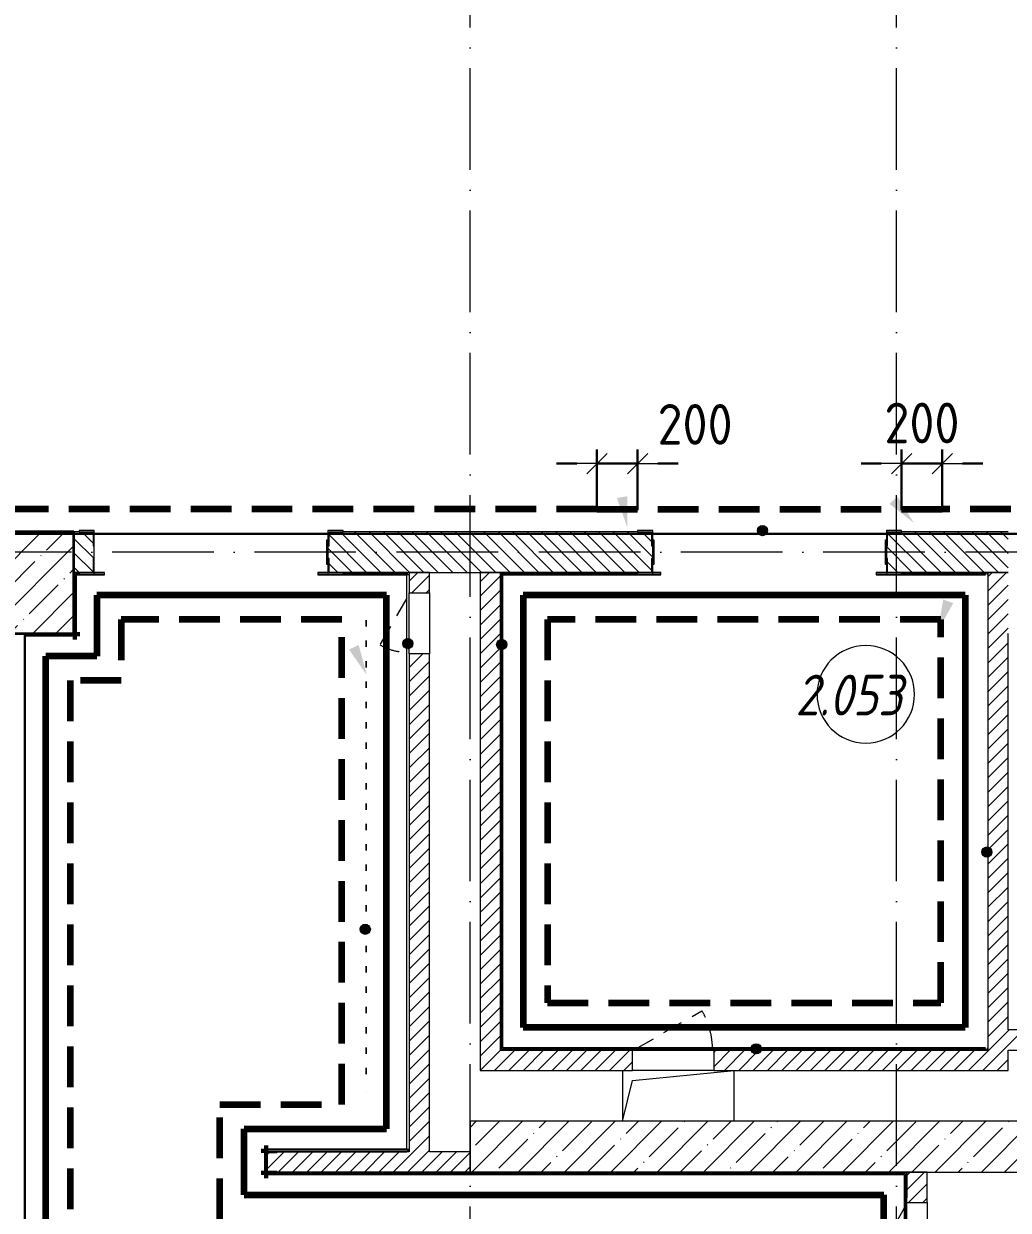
# Model space of a CAD drawing. Header units: millimetres. Extents: x -17017 to 628417, y -109036 to 199237.
# Drawn here: x -2168 to 2680, y -101653 to -95815 of the extents above; entities that cross this region are included whole.
import ezdxf

# ---------------------------------------------------------------- set-up
doc = ezdxf.new("R2010")
doc.units = ezdxf.units.MM
for name, pattern in [('01 Штриховая _2 мм_', [300, 200, -100]), ('200_ШТРИХ_ш1п0_6_', [160, 100, -60]), ('50_200_ШТРИХ_1Т_ш5_п1_п1_', [700, 500, -100, 0, -100]), ('Пунктирная 1мм', [100, 0, -100]), ('Штриховая _2 мм - 1 мм_', [300, 200, -100])]:
    doc.linetypes.add(name, pattern=pattern)
for name, color, linetype, lineweight in [('0-1', 7, 'Continuous', 5), ('0-2', 7, 'Continuous', 9), ('Марки помещений', 7, 'Continuous', 9), ('Марки стен', 7, 'Continuous', 9), ('Несущие колонны', 7, 'Continuous', 9), ('Несущие колонны-1', 7, 'Continuous', 35), ('Обобщенные модели', 7, 'Continuous', 9), ('Общие ребра', 7, 'Continuous', 9), ('Окна', 7, 'Continuous', 9), ('Оси-2', 7, '50_200_ШТРИХ_1Т_ш5_п1_п1_', 9), ('Открывание в плане-2', 7, '200_ШТРИХ_ш1п0_6_', 9), ('Размеры', 7, 'Continuous', 15), ('СТ-1_16', 7, '01 Штриховая _2 мм_', 90), ('Стены', 7, 'Continuous', 9), ('Стены-1', 7, 'Continuous', 13), ('стяжа', 7, 'Continuous', 30), ('Текстовые примечания', 7, 'Continuous', 9), ('Штриховка разреза-1', 7, 'Continuous', 9)]:
    doc.layers.add(name, color=color, linetype=linetype, lineweight=lineweight)
for name, color, linetype, lineweight, true_color in [('Обобщенные модели-2', 3, 'Continuous', 90, 0x00ff00), ('СТ-11', 7, 'Continuous', 90, 0x800080), ('СТ-12', 4, 'Пунктирная 1мм', 90, 0x00ffff), ('СТ-1_1', 7, 'Штриховая _2 мм - 1 мм_', 90, 0x888888), ('СТ-1_7', 7, '01 Штриховая _2 мм_', 90, 0x95446b), ('СТ-6_1', 6, 'Continuous', 90, 0xff00ff), ('СТ-6_3', 7, 'Continuous', 90, 0xff8000)]:
    doc.layers.add(name, color=color, linetype=linetype, lineweight=lineweight, true_color=true_color)
doc.layers.get('0-2').off()
doc.styles.add('ISOCPEUR_I_2', font='isocpeui.ttf', dxfattribs={"width": 0.85, "height": 2.3})
doc.styles.add('СПДС', font='isocpeur.ttf', dxfattribs={"width": 0.9})
doc.dimstyles.new('Размера А3', dxfattribs={"dimtxt": 200, "dimasz": 100, "dimexe": 70, "dimexo": 100, "dimgap": 20, "dimtad": 1, "dimdec": 0, "dimrnd": 10, "dimzin": 0, "dimdsep": 46, "dimtxsty": 'СПДС', "dimblk": 'ARROWHEAD_6', "dimcen": 1, "dimclrd": 256, "dimclre": 256, "dimclrt": 256, "dimazin": 0, "dimtfac": 1, "dimtdec": 0, "dimtmove": 2, "dimatfit": 3, "dimfxl": 1, "dimtolj": 1, "dimtzin": 0, "dimarcsym": 0})
pattern_1 = [(45, (0, 0), (-35.35534, 35.35534), [])]

# ---------------------------------------------------------------- blocks, each defined once
blk = doc.blocks.new('ARROWHEAD_6')
at = {"color": 0, "linetype": 'Continuous'}
for p, q in [((0, 0), (-1, 0)), ((-0.5, -0.5), (0.5, 0.5))]:
    blk.add_line(p, q, dxfattribs=at)
blk = doc.blocks.new('*D657')
at = {"layer": 'Defpoints', "color": 0, "transparency": 16777216}
for p in [(2354.9, -97979.7), (2154.9, -98309.3), (2354.9, -98303.3)]:
    blk.add_point(p, dxfattribs=at)
at = {"layer": 'Размеры', "lineweight": -2, "transparency": 16777216}
for p, q in [((2154.9, -98209.3), (2154.9, -97909.7)), ((2354.9, -98203.3), (2354.9, -97909.7)), ((2054.9, -97979.7), (1954.9, -97979.7)), ((2154.9, -97979.7), (2354.9, -97979.7)), ((2454.9, -97979.7), (2554.9, -97979.7))]:
    blk.add_line(p, q, dxfattribs=at)
at = {"layer": 'Размеры', "lineweight": -2, "transparency": 16777216, "xscale": 100, "yscale": 100, "zscale": 100}
blk.add_blockref('ARROWHEAD_6', (2154.9, -97979.7), dxfattribs=at)
at = {"layer": 'Размеры', "lineweight": -2, "transparency": 16777216, "xscale": 100, "yscale": 100, "zscale": 100, "rotation": 180}
blk.add_blockref('ARROWHEAD_6', (2354.9, -97979.7), dxfattribs=at)
at = {"layer": 'Размеры', "transparency": 16777216, "insert": (2254.9, -97779.7), "char_height": 200, "width": 1.866, "attachment_point": 5, "style": 'СПДС'}
blk.add_mtext('\\A1;200', dxfattribs=at)
blk = doc.blocks.new('*D658')
at = {"layer": 'Defpoints', "color": 0, "transparency": 16777216}
for p in [(854.9, -97979.7), (654.9, -98303.3), (854.9, -98309.3)]:
    blk.add_point(p, dxfattribs=at)
at = {"layer": 'Размеры', "lineweight": -2, "transparency": 16777216}
for p, q in [((654.9, -98203.3), (654.9, -97909.7)), ((854.9, -98209.3), (854.9, -97909.7)), ((554.9, -97979.7), (454.9, -97979.7)), ((654.9, -97979.7), (854.9, -97979.7)), ((954.9, -97979.7), (1054.9, -97979.7))]:
    blk.add_line(p, q, dxfattribs=at)
at = {"layer": 'Размеры', "lineweight": -2, "transparency": 16777216, "xscale": 100, "yscale": 100, "zscale": 100}
blk.add_blockref('ARROWHEAD_6', (654.9, -97979.7), dxfattribs=at)
at = {"layer": 'Размеры', "lineweight": -2, "transparency": 16777216, "xscale": 100, "yscale": 100, "zscale": 100, "rotation": 180}
blk.add_blockref('ARROWHEAD_6', (854.9, -97979.7), dxfattribs=at)
at = {"layer": 'Размеры', "transparency": 16777216, "insert": (953, -97686.4), "char_height": 200, "width": 1.866, "attachment_point": 1, "line_spacing_factor": 1.149209, "style": 'СПДС'}
blk.add_mtext('\\A1;200', dxfattribs=at)
blk = doc.blocks.new('BSC_Колонна _Прямоугольная - 500х500-V94-АИ2_02_План отделки стен 2-го этажа _Часть 2_')
at = {"layer": 'Несущие колонны'}
h = blk.add_hatch(dxfattribs=at)
h.set_pattern_fill('FP_93', color=256, style=0, pattern_type=2)
h.set_pattern_definition([(45, (-7900, -7650), (-114.0493, 114.0493), []), (45, (-7785.95, -7650), (-114.0493, 114.0493), [201.613, -40.323, 3.353, -36.97])])
h.paths.add_polyline_path([(-250, -250), (250, -250), (250, 250), (-250, 250)], flags=0)
at = {"layer": 'Несущие колонны-1'}
for p, q in [((250, 250), (-250, 250)), ((-250, 250), (-250, -250)), ((250, -250), (250, 250)), ((-250, -250), (250, -250))]:
    blk.add_line(p, q, dxfattribs=at)
blk = doc.blocks.new('154_Стойка_СКБ_Уголок - СМ-2180_200-28268025-АИ2_02_План отделки стен 2-го этажа _Часть 2_')
at = {"layer": 'Обобщенные модели'}
for p, q in [((125, 156), (125, 81)), ((200, 156), (125, 156)), ((131, 81), (131, 150)), ((131, 150), (200, 150)), ((200, 150), (200, 156)), ((125, 81), (131, 81)), ((131, 19), (125, 19)), ((125, 19), (125, -56)), ((131, -50), (131, 19)), ((125, -56), (200, -56)), ((200, -50), (131, -50)), ((200, -56), (200, -50))]:
    blk.add_line(p, q, dxfattribs=at)
blk = doc.blocks.new('Стойка_Влож_Полоса боковая - Полоса-28213942-АИ2_02_План отделки стен 2-го этажа _Часть 2_')
at = {"layer": 'Обобщенные модели'}
for p, q in [((-5, 60), (0, 60)), ((-5, -60), (-5, 60)), ((0, 31), (0, -31)), ((0, -60), (-5, -60))]:
    blk.add_line(p, q, dxfattribs=at)
blk = doc.blocks.new('Фахверк_СКБ_Уголок - 200_3550_зеркало-28264001-АИ2_02_План отделки стен 2-го этажа _Часть 2_')
at = {"layer": 'Обобщенные модели'}
for p, q in [((200, 156), (125, 156)), ((125, 156), (125, 81)), ((131, 81), (131, 150)), ((131, 150), (200, 150)), ((200, 150), (200, 156)), ((125, 81), (131, 81)), ((131, 19), (125, 19)), ((125, 19), (125, -56)), ((131, -50), (131, 19)), ((125, -56), (200, -56)), ((200, -50), (131, -50)), ((200, -56), (200, -50))]:
    blk.add_line(p, q, dxfattribs=at)
blk = doc.blocks.new('154_Фахверк_СКБ_Швеллер - Тип_100_3960-28331862-АИ2_02_План отделки стен 2-го этажа _Часть 2_')
at = {"layer": 'Обобщенные модели'}
for p, q in [((175, 50), (125, 50)), ((125, 50), (125, -50)), ((128, 47), (175, 47)), ((128, -47), (128, 47)), ((175, 47), (175, 50)), ((125, -50), (175, -50)), ((175, -47), (128, -47)), ((175, -50), (175, -47))]:
    blk.add_line(p, q, dxfattribs=at)
blk = doc.blocks.new('AR_Отверстие Ниша - Лючок-32403372-АИ2_02_План отделки стен 2-го этажа _Часть 2_')
at = {"layer": 'Окна'}
for p, q in [((-200, 50), (200, 50)), ((-200, -50), (-200, 50)), ((200, 50), (200, -50)), ((200, -50), (-200, -50))]:
    blk.add_line(p, q, dxfattribs=at)
blk = doc.blocks.new('Л_Общий_Лючок - Лючок-29759355-АИ2_02_План отделки стен 2-го этажа _Часть 2_')
at = {"layer": 'Окна'}
for p, q in [((-24, 0), (-24, -6)), ((0, 0), (-24, 0)), ((424, 0), (400, 0)), ((424, 0), (424, -6)), ((-24, -6), (424, -6))]:
    blk.add_line(p, q, dxfattribs=at)
at = {"layer": 'Открывание в плане-2'}
blk.add_line((383.6, -6), (58, -194), dxfattribs=at)
blk.add_arc((394, 0), 388, 180.89053, 210, dxfattribs=at)
blk = doc.blocks.new('AR_Отверстие Ниша - Лючок-32405898-АИ2_02_План отделки стен 2-го этажа _Часть 2_')
at = {"layer": 'Окна'}
for p, q in [((-200, 50), (200, 50)), ((-200, -50), (-200, 50)), ((200, 50), (200, -50)), ((200, -50), (-200, -50))]:
    blk.add_line(p, q, dxfattribs=at)
blk = doc.blocks.new('Л_Общий_Лючок - Лючок-V188-АИ2_02_План отделки стен 2-го этажа _Часть 2_')
at = {"layer": 'Окна'}
for p, q in [((-24, 0), (-24, -6)), ((0, 0), (-24, 0)), ((424, 0), (400, 0)), ((424, 0), (424, -6)), ((-24, -6), (424, -6))]:
    blk.add_line(p, q, dxfattribs=at)
at = {"layer": 'Открывание в плане-2'}
blk.add_line((16.4, -6), (342, -194), dxfattribs=at)
blk.add_arc((6, 0), 388, 330, 359.10947, dxfattribs=at)
blk = doc.blocks.new('AR_Отверстие Ниша - Лючок-32404312-АИ2_02_План отделки стен 2-го этажа _Часть 2_')
at = {"layer": 'Окна'}
for p, q in [((-150, 50), (150, 50)), ((-150, -50), (-150, 50)), ((150, 50), (150, -50)), ((150, -50), (-150, -50))]:
    blk.add_line(p, q, dxfattribs=at)
blk = doc.blocks.new('Л_Общий_Лючок - Лючок-29683929-АИ2_02_План отделки стен 2-го этажа _Часть 2_')
at = {"layer": 'Открывание в плане-2'}
blk.add_line((26.8, -12), (255.4, -144), dxfattribs=at)
blk.add_arc((6, 0), 288, 330, 357.60051, dxfattribs=at)
blk = doc.blocks.new('AR_Отверстие прямоугольное _в плите_ - AR_Отверстие прямоугольное _в плите_-30459209-АИ2_02_План отделки стен 2-го этажа _Часть 2_')
at = {"layer": 'Обобщенные модели'}
for p, q in [((-275, 125), (-275, -125)), ((-225, 75), (275, 125)), ((275, -125), (275, 125)), ((-275, -125), (-225, 75))]:
    blk.add_line(p, q, dxfattribs=at)
blk = doc.blocks.new('0125-Р-ОО-Ш2-АР-о_23_10_2024_rvt-1-АИ2_02_План отделки стен 2-го этажа _Часть 2_')
at = {"layer": 'Штриховка разреза-1'}
h = blk.add_hatch(dxfattribs=at)
h.set_pattern_fill('FP_2', color=256, style=0, pattern_type=2)
h.set_pattern_definition([(135, (0, 0), (-35.35534, -35.35534), [])])
h.paths.add_polyline_path([(12750, 7700), (12750, 7900), (12156, 7900), (12156, 7831), (12150, 7831), (12150, 7769), (12156, 7769), (12156, 7700), (12731.1, 7700)], flags=0)
h.paths.add_polyline_path([(9406, 7700), (10994, 7700.7), (10994, 7769), (11000, 7769), (11000, 7831), (10994, 7831), (10994, 7900), (9406, 7899.2), (9406, 7831), (9400, 7831), (9400, 7769), (9406, 7769), (9406, 7740)], flags=0)
h.paths.add_polyline_path([(8175, 7700), (8244, 7700), (8244, 7769), (8250, 7769), (8250, 7831), (8244, 7831), (8244, 7900), (8150, 7900), (8150, 7700)], flags=0)
h = blk.add_hatch(dxfattribs=at)
h.set_pattern_fill('FP_92', color=256, style=0, pattern_type=2)
h.set_pattern_definition(pattern_1)
h.paths.add_polyline_path([(9900, 4850), (9900, 7300), (9800, 7300), (9800, 4850)], flags=0)
h.paths.add_polyline_path([(9800, 7600), (9900, 7600), (9900, 7700), (9800, 7700), (9800, 7688)], flags=0)
h = blk.add_hatch(dxfattribs=at)
h.set_pattern_fill('FP_92', color=256, style=0, pattern_type=2)
h.set_pattern_definition(pattern_1)
h.paths.add_polyline_path([(10150, 5350), (10250, 5350), (10250, 7700), (10150, 7700), (10150, 6037.1)], flags=0)
h = blk.add_hatch(dxfattribs=at)
h.set_pattern_fill('FP_92', color=256, style=0, pattern_type=2)
h.set_pattern_definition(pattern_1)
h.paths.add_polyline_path([(12750, 5350), (12750, 7700), (12650, 7700), (12650, 5350), (12731.1, 5350)], flags=0)
h = blk.add_hatch(dxfattribs=at)
h.set_pattern_fill('FP_92', color=256, style=0, pattern_type=2)
h.set_pattern_definition(pattern_1)
h.paths.add_polyline_path([(14900, 5350), (14900, 5450), (14240, 5449), (14240, 5350), (14595.1, 5350)], flags=0)
h.paths.add_polyline_path([(13840, 5350), (13840, 5450), (12750, 5450), (12750, 5350)], flags=0)
h = blk.add_hatch(dxfattribs=at)
h.set_pattern_fill('FP_92', color=256, style=0, pattern_type=2)
h.set_pattern_definition(pattern_1)
h.paths.add_polyline_path([(12750, 5250), (12750, 5350), (11300, 5349), (11300, 5250), (12731.1, 5250)], flags=0)
h.paths.add_polyline_path([(10867.2, 5250), (10900, 5250), (10900, 5350), (10150, 5350), (10150, 5250)], flags=0)
h = blk.add_hatch(dxfattribs=at)
h.set_pattern_fill('FP_1', color=256, style=0, pattern_type=2)
h.set_pattern_definition([(45, (0, 0), (-114.0493, 114.0493), []), (45, (114.05, 0), (-114.0493, 114.0493), [201.612, -40.322, 3.353, -36.97])])
h.paths.add_polyline_path([(15000, 4750), (15000, 5000), (10100, 5000), (10100, 4750), (14595.1, 4750)], flags=0)
h = blk.add_hatch(dxfattribs=at)
h.set_pattern_fill('FP_92', color=256, style=0, pattern_type=2)
h.set_pattern_definition(pattern_1)
h.paths.add_polyline_path([(10100, 4750), (10100, 4850), (9150, 4850), (9150, 4847), (9103, 4847), (9103, 4753), (9150, 4753), (9150, 4750), (9935.2, 4750)], flags=0)
h = blk.add_hatch(dxfattribs=at)
h.set_pattern_fill('FP_92', color=256, style=0, pattern_type=2)
h.set_pattern_definition(pattern_1)
h.paths.add_polyline_path([(12250, 150), (12350, 150), (12350, 400), (12250, 400), (12250, 376)], flags=0)
h.paths.add_polyline_path([(12265.1, 800), (12350, 800), (12350, 2350), (12347, 2350), (12347, 2397), (12253, 2397), (12253, 2350), (12250, 2350), (12251, 800)], flags=0)
h.paths.add_polyline_path([(12347, 2400), (12350, 2400), (12350, 4200), (12250, 4200), (12250, 2400), (12297.1, 2400)], flags=0)
h.paths.add_polyline_path([(12350, 4600), (12350, 4750), (12250, 4750), (12251, 4600), (12274, 4600)], flags=0)
at = {"layer": 'Стены-1'}
for p, q in [((8175, 7900), (8150, 7900)), ((10925, 7900), (9475, 7900)), ((12750, 7900), (12225, 7900)), ((8250, 7769), (8250, 7831)), ((8150, 7700), (8175, 7700)), ((9475, 7700), (10925, 7700)), ((9900, 7700), (9800, 7700)), ((9800, 7700), (9800, 7688)), ((9900, 7600), (9900, 7700)), ((10250, 7700), (10150, 7700)), ((10150, 7700), (10150, 5350)), ((10250, 5350), (10250, 7700)), ((12225, 7700), (12750, 7700)), ((12750, 7700), (12650, 7700)), ((12650, 7700), (12650, 5350)), ((12750, 5450), (12750, 7400)), ((9900, 4850), (9900, 7300)), ((13816, 5450), (12750, 5450)), ((10150, 5350), (10150, 5250)), ((10876, 5350), (10250, 5350)), ((12650, 5350), (11324, 5350)), ((12750, 5250), (12750, 5350)), ((12750, 5350), (13840, 5350)), ((10150, 5250), (10900, 5250)), ((11300, 5250), (12750, 5250)), ((15000, 5000), (10100, 5000)), ((10100, 5000), (10100, 4750)), ((9800, 4850), (9150, 4850)), ((9800, 4862), (9800, 4850)), ((10100, 4850), (9900, 4850)), ((10100, 4750), (10100, 4850)), ((9150, 4750), (10100, 4750)), ((10100, 4750), (15000, 4750)), ((12350, 4750), (12250, 4750)), ((12250, 4750), (12250, 4624)), ((12350, 4600), (12350, 4750))]:
    blk.add_line(p, q, dxfattribs=at)
at = {"layer": '0-2'}
for name, p in [('BSC_Колонна _Прямоугольная - 500х500-V94-АИ2_02_План отделки стен 2-го этажа _Часть 2_', (7900, 7650)), ('154_Стойка_СКБ_Уголок - СМ-2180_200-28268025-АИ2_02_План отделки стен 2-го этажа _Часть 2_', (9275, 7750)), ('154_Стойка_СКБ_Уголок - СМ-2180_200-28268025-АИ2_02_План отделки стен 2-го этажа _Часть 2_', (12025, 7750)), ('Стойка_Влож_Полоса боковая - Полоса-28213942-АИ2_02_План отделки стен 2-го этажа _Часть 2_', (9400, 7800)), ('Стойка_Влож_Полоса боковая - Полоса-28213942-АИ2_02_План отделки стен 2-го этажа _Часть 2_', (12150, 7800)), ('AR_Отверстие Ниша - Лючок-32403372-АИ2_02_План отделки стен 2-го этажа _Часть 2_', (11100, 5300)), ('AR_Отверстие прямоугольное _в плите_ - AR_Отверстие прямоугольное _в плите_-30459209-АИ2_02_План отделки стен 2-го этажа _Часть 2_', (11125, 5125)), ('154_Фахверк_СКБ_Швеллер - Тип_100_3960-28331862-АИ2_02_План отделки стен 2-го этажа _Часть 2_', (8975, 4800))]:
    blk.add_blockref(name, p, dxfattribs=at)
for name, p, rotation in [('Фахверк_СКБ_Уголок - 200_3550_зеркало-28264001-АИ2_02_План отделки стен 2-го этажа _Часть 2_', (8375, 7850), 180), ('154_Стойка_СКБ_Уголок - СМ-2180_200-28268025-АИ2_02_План отделки стен 2-го этажа _Часть 2_', (11125, 7850), 180), ('Стойка_Влож_Полоса боковая - Полоса-28213942-АИ2_02_План отделки стен 2-го этажа _Часть 2_', (11000, 7800), 180), ('AR_Отверстие Ниша - Лючок-32404312-АИ2_02_План отделки стен 2-го этажа _Часть 2_', (9850, 7450), 89.9999999999997), ('Л_Общий_Лючок - Лючок-29683929-АИ2_02_План отделки стен 2-го этажа _Часть 2_', (9800, 7600), 269.9999999999997), ('Л_Общий_Лючок - Лючок-29759355-АИ2_02_План отделки стен 2-го этажа _Часть 2_', (11300, 5350), 180), ('Л_Общий_Лючок - Лючок-V188-АИ2_02_План отделки стен 2-го этажа _Часть 2_', (12250, 4600), 269.9999999999997), ('AR_Отверстие Ниша - Лючок-32405898-АИ2_02_План отделки стен 2-го этажа _Часть 2_', (12300, 4400), 89.9999999999997)]:
    blk.add_blockref(name, p, dxfattribs=dict(at, rotation=rotation))
blk = doc.blocks.new('101_Уголок настенный вертикальный_Металл-ПМЮ-02_ - Металл-ПО-97-02_мерседес-21319923-АИ2_02_План отделки стен 2-го этажа _Часть 2_')
at = {"layer": 'Обобщенные модели-2'}
for p, q in [((145, 8), (125, 8)), ((125, 8), (125, -12)), ((127, -12), (127, 6)), ((127, 6), (145, 6)), ((145, 6), (145, 8)), ((125, -12), (127, -12))]:
    blk.add_line(p, q, dxfattribs=at)
blk = doc.blocks.new('101_Уголок настенный вертикальный_Металл-ПМЮ-02_ - Металл-ПО-97-02_мерседес-20888985-АИ2_02_План отделки стен 2-го этажа _Часть 2_')
at = {"layer": 'Обобщенные модели-2'}
for p, q in [((145, 8), (125, 8)), ((125, 8), (125, -12)), ((127, -12), (127, 6)), ((127, 6), (145, 6)), ((145, 6), (145, 8)), ((125, -12), (127, -12))]:
    blk.add_line(p, q, dxfattribs=at)
blk = doc.blocks.new('AI_Марка_Помещение_х1__Общий_E___ISO-2_1K_ - Номер-16210215-АИ2_02_План отделки стен 2-го этажа _Часть 2_')
at = {"layer": 'Марки помещений'}
for start, end in [(360, 180), (180, 360)]:
    blk.add_arc((0.039, 0.312), 2.4, start, end, dxfattribs=at)
blk = doc.blocks.new('2ч2эт')
at = {"layer": 'Марки стен'}
h = blk.add_hatch(color=256, dxfattribs=at)
edge = h.paths.add_edge_path(flags=0)
edge.add_arc((1470.1, -98309.3), 25, 0, 360)
h = blk.add_hatch(color=256, dxfattribs=at)
edge = h.paths.add_edge_path(flags=0)
edge.add_arc((-276.1, -98865.1), 25, 0, 360)
h = blk.add_hatch(color=256, dxfattribs=at)
edge = h.paths.add_edge_path(flags=0)
edge.add_arc((185.9, -98869.8), 25, 0, 360)
h = blk.add_hatch(color=256, dxfattribs=at)
edge = h.paths.add_edge_path(flags=0)
edge.add_arc((2573.9, -99890.6), 25, 0, 360)
h = blk.add_hatch(color=256, dxfattribs=at)
edge = h.paths.add_edge_path(flags=0)
edge.add_arc((-485.8, -100270.9), 25, 0, 360)
h = blk.add_hatch(color=256, dxfattribs=at)
edge = h.paths.add_edge_path(flags=0)
edge.add_arc((1438.5, -100859.3), 25, 0, 360)
at = {"layer": 'Текстовые примечания'}
for points in [[(804, -98292.4), (805, -98140.1), (752.9, -98148.9)], [(2215, -98271.3), (2134.4, -98142), (2095.1, -98177.4)], [(2334.7, -98798.6), (2409.2, -98665.7), (2359.3, -98648.3)], [(-478.7, -99018.8), (-518.3, -98871.7), (-566.2, -98894.1)]]:
    blk.add_hatch(color=256, dxfattribs=at).paths.add_polyline_path(points, flags=0)
at = {"layer": 'Марки стен'}
for centre in [(1470.1, -98309.3), (-276.1, -98865.1), (185.9, -98869.8), (2573.9, -99890.6), (-485.8, -100270.9), (1438.5, -100859.3)]:
    blk.add_circle(centre, 25, dxfattribs=at)
at = {"layer": 'Общие ребра'}
for p, q in [((-1913.1, -98815.3), (-1913.1, -98522.3)), ((-1913.1, -98522.3), (-1770.1, -98522.3)), ((-720.1, -98522.3), (-277.1, -98522.3)), ((-277.1, -98521.3), (-277.1, -98522.3)), ((179.9, -98522.3), (969.9, -98522.3)), ((186.9, -100858.3), (186.9, -98522.3)), ((2029.9, -98522.3), (2572.9, -98522.3)), ((-2165.1, -98815.3), (-2165.1, -105735.3)), ((-2158.1, -98822.3), (-1920.1, -98822.3)), ((-2158.1, -98822.3), (-2158.1, -98827.3)), ((179.9, -100858.3), (2572.9, -100858.3)), ((-277.1, -101358.3), (-977.1, -101358.3)), ((-977.1, -101358.3), (-977.1, -101472.3)), ((-277.1, -101358.3), (-277.1, -101365.3)), ((2172.9, -101472.3), (-977.1, -101472.3)), ((2172.9, -101472.3), (2172.9, -106058.3))]:
    blk.add_line(p, q, dxfattribs=at)
at = {"layer": 'СТ-11'}
for p, q in [((-382.1, -98627.3), (-1808.1, -98627.3)), ((-1808.1, -98627.3), (-1808.1, -98927.3)), ((-2058.1, -105615.3), (-2058.1, -98927.3)), ((-1808.1, -98927.3), (-2058.1, -98927.3)), ((-1082.1, -101253.3), (-382.1, -101253.3)), ((-1082.1, -101577.3), (-1082.1, -101253.3)), ((-1082.1, -101577.3), (2067.9, -101577.3)), ((2067.9, -105953.3), (2067.9, -101577.3))]:
    blk.add_line(p, q, dxfattribs=at)
at = {"layer": 'СТ-12'}
blk.add_line((-482.1, -98765.3), (-482.1, -101125.3), dxfattribs=at)
at = {"layer": 'СТ-1_1'}
for p, q in [((654.9, -98203.3), (-2420.1, -98203.3)), ((13791.9, -98203.3), (2354.9, -98203.3))]:
    blk.add_line(p, q, dxfattribs=at)
at = {"layer": 'СТ-1_16'}
for p, q in [((-602.1, -98747.3), (-1688.1, -98747.3)), ((-1688.1, -98747.3), (-1688.1, -99047.3)), ((-602.1, -101133.3), (-602.1, -98747.3)), ((411.9, -98747.3), (411.9, -100633.3)), ((2347.9, -98747.3), (411.9, -98747.3)), ((2347.9, -100633.3), (2347.9, -98747.3)), ((-1938.1, -99047.3), (-1938.1, -105485.3)), ((-1688.1, -99047.3), (-1938.1, -99047.3)), ((411.9, -100633.3), (2347.9, -100633.3)), ((-1202.1, -101697.3), (-1202.1, -101133.3)), ((-1202.1, -101133.3), (-602.1, -101133.3))]:
    blk.add_line(p, q, dxfattribs=at)
at = {"layer": 'СТ-1_7'}
blk.add_line((654.9, -98203.3), (2354.9, -98203.3), dxfattribs=at)
at = {"layer": 'СТ-6_1'}
for p, q in [((2467.9, -98627.3), (291.9, -98627.3)), ((2467.9, -98627.3), (2467.9, -100753.3)), ((2467.9, -100753.3), (291.9, -100753.3))]:
    blk.add_line(p, q, dxfattribs=at)
at = {"layer": 'СТ-6_3'}
for p, q in [((-382.1, -101253.3), (-382.1, -98627.3)), ((291.9, -98627.3), (291.9, -100753.3))]:
    blk.add_line(p, q, dxfattribs=at)
at = {"layer": 'Стены'}
for p, q in [((-282.1, -101353.3), (-282.1, -98527.3)), ((-270.1, -98527.3), (-282.1, -98527.3)), ((-270.1, -98527.3), (-270.1, -98615.3)), ((-270.1, -98915.3), (-270.1, -101353.3)), ((-282.1, -101353.3), (-270.1, -101353.3))]:
    blk.add_line(p, q, dxfattribs=at)
at = {"layer": 'Стены-1'}
for p, q in [((-1895.1, -98515.3), (-1920.1, -98515.3)), ((-1908.1, -98815.3), (-1908.1, -98527.3)), ((-1908.1, -98527.3), (-1770.1, -98527.3)), ((-1770.1, -98515.3), (-1820.1, -98515.3)), ((-1770.1, -98527.3), (-1770.1, -98515.3)), ((-670.1, -98515.3), (-720.1, -98515.3)), ((-720.1, -98515.3), (-720.1, -98527.3)), ((-720.1, -98527.3), (-282.1, -98527.3)), ((-282.1, -98515.3), (-595.1, -98515.3)), ((-282.1, -98521.3), (-282.1, -98515.3)), ((854.9, -98515.3), (179.9, -98515.3)), ((179.9, -98515.3), (179.9, -100865.3)), ((191.9, -98527.3), (969.9, -98527.3)), ((191.9, -100853.3), (191.9, -98527.3)), ((969.9, -98515.3), (929.9, -98515.3)), ((969.9, -98527.3), (969.9, -98515.3)), ((2079.9, -98515.3), (2029.9, -98515.3)), ((2029.9, -98515.3), (2029.9, -98527.3)), ((2029.9, -98527.3), (2567.9, -98527.3)), ((2579.9, -98515.3), (2154.9, -98515.3)), ((2579.9, -98527.3), (2579.9, -98515.3)), ((-2158.1, -105715.3), (-2158.1, -98827.3)), ((-2158.1, -98827.3), (-1920.1, -98827.3)), ((-1920.1, -98815.3), (-1908.1, -98815.3)), ((-1920.1, -98827.3), (-1920.1, -98815.3)), ((179.9, -100865.3), (805.9, -100865.3)), ((2567.9, -100853.3), (191.9, -100853.3)), ((1253.9, -100865.3), (2579.9, -100865.3)), ((2579.9, -100865.3), (2579.9, -100853.3)), ((-282.1, -101353.3), (-982.1, -101353.3)), ((-982.1, -101353.3), (-982.1, -101477.3)), ((-920.1, -101365.3), (-282.1, -101365.3)), ((-982.1, -101477.3), (2167.9, -101477.3)), ((2179.9, -101465.3), (-920.1, -101465.3)), ((2167.9, -101477.3), (2167.9, -106053.3)), ((2179.9, -101591.3), (2179.9, -101465.3))]:
    blk.add_line(p, q, dxfattribs=at)
at = {"layer": 'стяжа'}
for points in [[(-213.4, -98325.3), (-12544.9, -98325.3)], [(-213.4, -98325.3), (13926.1, -98325.3)]]:
    blk.add_lwpolyline(points, dxfattribs=at)
at = {"layer": '0-1'}
blk.add_blockref('0125-Р-ОО-Ш2-АР-о_23_10_2024_rvt-1-АИ2_02_План отделки стен 2-го этажа _Часть 2_', (-10070.1, -106215.3), dxfattribs=at)
at = {"layer": 'Марки помещений', "xscale": 99.99999999999993, "yscale": 99.99999999999993, "zscale": 99.99999999999993}
blk.add_blockref('AI_Марка_Помещение_х1__Общий_E___ISO-2_1K_ - Номер-16210215-АИ2_02_План отделки стен 2-го этажа _Часть 2_', (1974.5, -99146), dxfattribs=at)
at = {"layer": 'Обобщенные модели-2'}
for name, p, rotation in [('101_Уголок настенный вертикальный_Металл-ПМЮ-02_ - Металл-ПО-97-02_мерседес-21319923-АИ2_02_План отделки стен 2-го этажа _Часть 2_', (-1781.1, -98821.3), 180), ('101_Уголок настенный вертикальный_Металл-ПМЮ-02_ - Металл-ПО-97-02_мерседес-20888985-АИ2_02_План отделки стен 2-го этажа _Часть 2_', (-976.1, -101604.3), 89.99999999999945)]:
    blk.add_blockref(name, p, dxfattribs=dict(at, rotation=rotation))
blk.add_blockref('101_Уголок настенный вертикальный_Металл-ПМЮ-02_ - Металл-ПО-97-02_мерседес-20888985-АИ2_02_План отделки стен 2-го этажа _Часть 2_', (-1109.1, -101359.3), dxfattribs=at)
at = {"layer": 'Марки помещений', "insert": (1631.8, -99018.2), "char_height": 200, "width": 785.654, "attachment_point": 1, "style": 'ISOCPEUR_I_2'}
blk.add_mtext('2.053', dxfattribs=at)
blk = doc.blocks.new('ось2эт')
at = {"layer": 'Оси-2'}
for p, q in [((29.9, -108435.9), (29.9, -54635.1)), ((2129.9, -108435.9), (2129.9, -54635.1)), ((81379.9, -98415.3), (-12388.8, -98415.3))]:
    blk.add_line(p, q, dxfattribs=at)
at = {"layer": 'Размеры'}
dim = blk.add_linear_dim(base=(2354.9, -97979.7), p1=(2154.9, -98309.3), p2=(2354.9, -98303.3), dimstyle='Размера А3', dxfattribs=at)
dim.commit()
dim.dimension.update_dxf_attribs({"geometry": '*D657', "text_midpoint": (2254.9, -97779.7)})
dim = blk.add_linear_dim(base=(854.9, -97979.7), p1=(654.9, -98303.3), p2=(854.9, -98309.3), dimstyle='Размера А3', dxfattribs=at)
dim.commit()
dim.dimension.update_dxf_attribs({"geometry": '*D658', "text_midpoint": (1124, -97819.8), "dimtype": 128})

msp = doc.modelspace()

# ---------------------------------------------------------------- linework, layer by layer
at = {"layer": 'стяжа'}
msp.add_lwpolyline([(30835.6, -95215.3), (-10038, -95215.3), (-10038, -98325.3), (30835.6, -98325.3)], close=True, dxfattribs=at)

# ---------------------------------------------------------------- block references
for name in ['ось2эт', '2ч2эт']:
    msp.add_blockref(name, (0, 0), dxfattribs=at)

doc.saveas('drawing.dxf')
